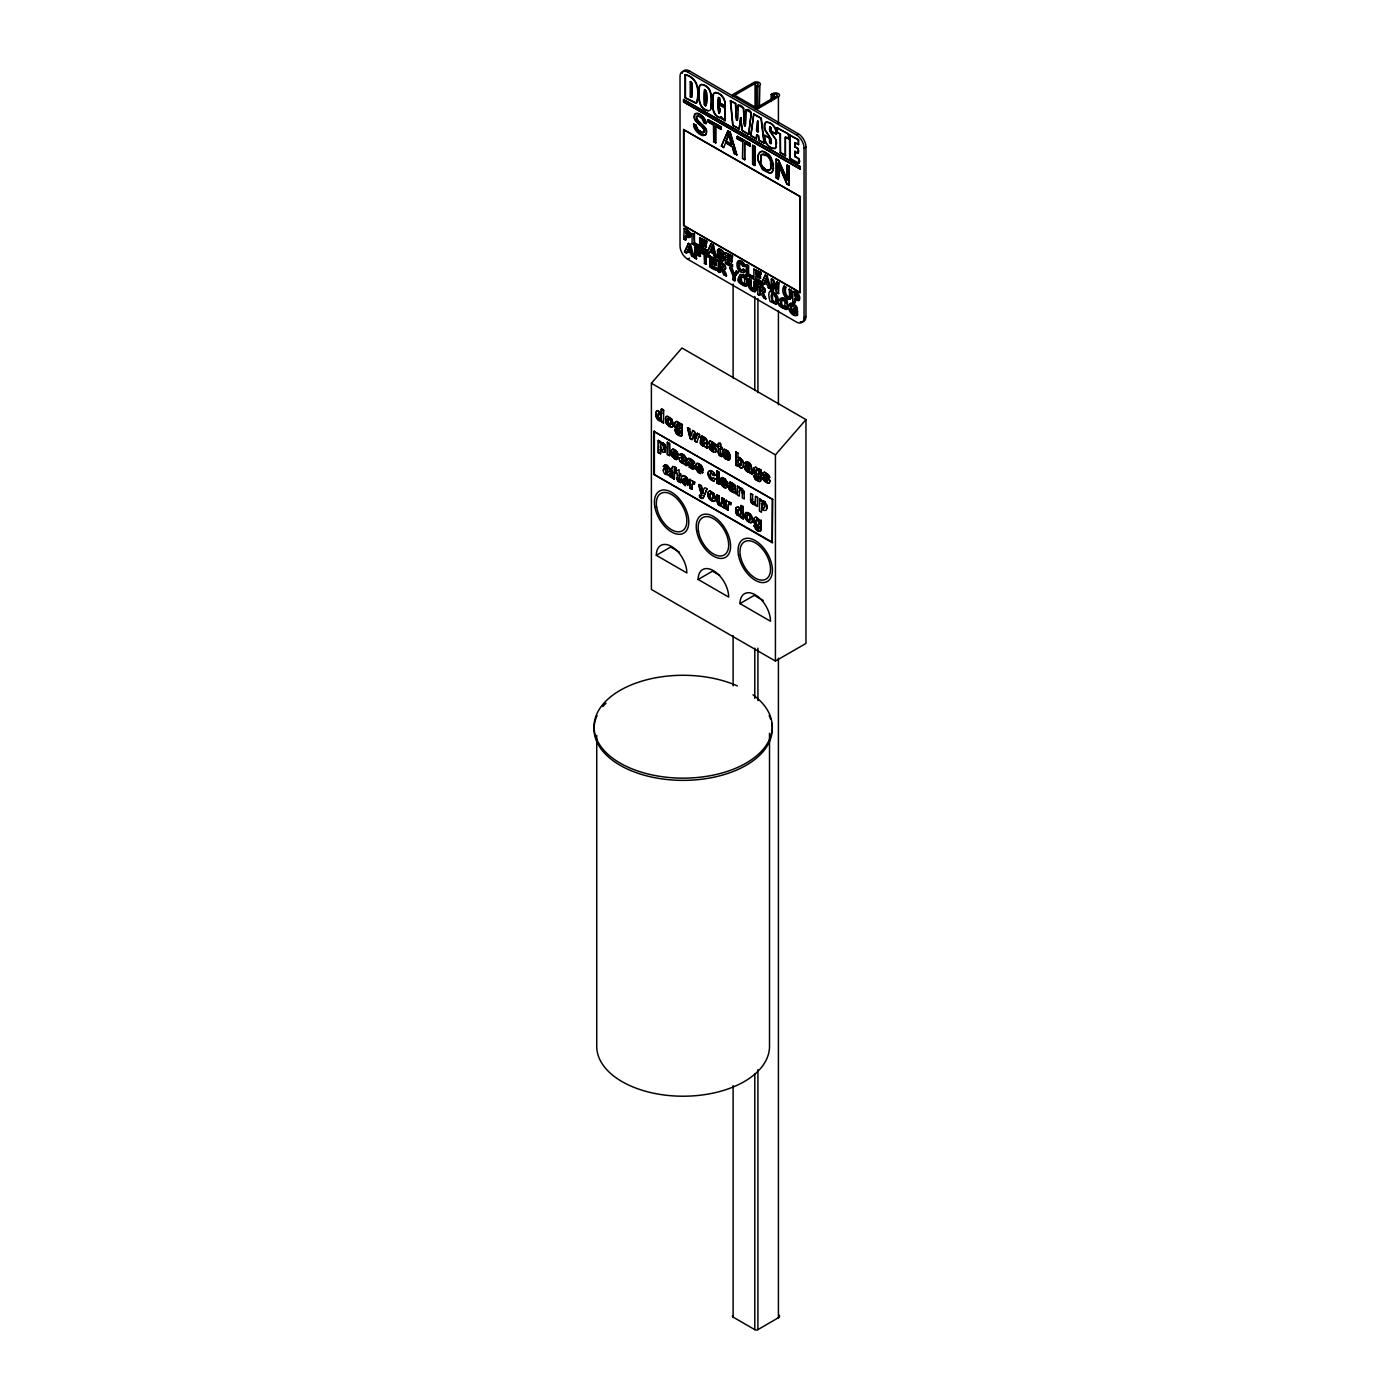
<?xml version="1.0" encoding="UTF-8"?>
<svg xmlns="http://www.w3.org/2000/svg" width="1400" height="1400" viewBox="0 0 1400 1400"><rect width="100%" height="100%" fill="white"/><g stroke="black" fill="none" stroke-linecap="round" stroke-linejoin="round"><path stroke-width="1.5" d="M596.733 735.455L596.733 1046.342A86.397 49.875 0 0 0 683.13 1096.217A86.397 49.875 0 0 0 769.51 1046.342L769.51 733.267M778.977 1315.02A4.06 2.345 0 0 1 778.977 1317.382L757.925 1329.632A2.205 1.277 0 0 1 754.793 1329.632L733.11 1317.102L733.11 1085.578M733.11 685.878L733.11 635.635M733.11 377.912L733.11 283.99M754.793 1329.632L754.793 1074.08M754.793 698.407L754.793 648.165M754.793 390.442L754.793 296.52M755.055 107.502L755.055 83.475A1.838 1.067 0 0 1 757.663 83.475A1.838 1.067 0 0 1 757.663 84.98L756.227 85.803L756.227 107.642M757.803 108.553L757.803 86.712L756.227 85.803M757.925 1329.632L757.925 1069.705M757.925 700.577L757.925 648.165M757.925 392.613L757.925 298.707M759.36 107.642L759.885 85.4A4.06 2.345 0 0 0 759.238 82.565A4.06 2.345 0 0 0 754.337 82.197L733.11 94.343A2.205 1.277 0 0 0 733.11 96.163M771.155 100.975L771.155 94.43L773.413 93.223A4.06 2.345 0 0 1 778.33 93.59A4.06 2.345 0 0 1 778.977 96.425L757.925 108.675A2.205 1.277 0 0 1 754.793 108.675M778.418 1317.803L778.418 658.175M778.418 404.81L778.418 310.887M778.418 123.06L778.418 96.845M686.14 459.567C685.615 475.125 688.153 456.558 683.918 455.175M707.122 442.172L707.577 448.298L704.445 446.267A4.69 2.695 60 0 1 702.538 445.848L701.435 445.007A3.255 1.873 60 0 1 700.298 443.363L700.822 439.95M735.49 488.058L735.928 493.955L733.653 491.662L733.722 492.905M751.642 470.96L750.995 465.045L746.428 461.948M692.16 484.662L691.933 489.352L692.125 486.5M728.315 505.54L728.087 510.23L726.058 509.058L726.25 500.097L726.25 508.952L728.28 510.108M677.197 432.355L680.015 433.72L674.923 430.045L676.043 433.615L681.03 436.118M721.962 503.125L722.207 497.752L722.015 501.602M756.613 478.66L758.87 479.238L753.55 475.685L755.528 479.745L759.867 481.635M753.76 475.562L755.09 478.992L759.238 481.582M753.883 525.718L756.403 527.258L754.075 525.595M755.528 500.15L754.968 502.88L752.885 501.62M710.885 108.045C711.148 100.013 713.003 88.41 703.413 84.945M739.305 492.117L739.883 489.685M682.115 434.332L682.185 424.69L680.207 423.553L680.207 424.848L680.207 423.553M761.04 529.725L761.285 520.327C760.935 521.832 752.447 514.325 757.523 518.262M655.97 412.773L655.935 416.132A5.093 2.94 60 0 0 657.178 418.933L657.738 419.668A4.165 2.415 60 0 0 660.345 421.102L661.185 420.84M735.805 508.935L735.788 512.173A4.918 2.835 60 0 0 736.977 514.885L740.233 516.845M766.832 508.585L766.57 504.455M705.425 105.98C708.26 88.515 702.38 80.99 704.34 105C708.067 108.29 708.312 89.478 704.41 89.618M737.433 264.233L738.097 261.38M681.415 477.662L681.59 481.442L681.363 478.677M695.852 465.395L695.625 467.425M722.733 451.43L724.01 457.1M668.115 471.135C667.695 474.74 668.885 469.508 665.577 470.662M681.538 460.968C683.62 464.205 684.705 457.258 683.9 461.685C680.96 463.155 680.523 457.258 684.163 459.795M733.04 490.28C735.822 487.498 728.035 487.742 732.27 487.935M749.508 470.015L749.595 468.387L747.163 467.793M746.218 109.638C745.587 153.178 740.023 96.197 751.275 112.56L748.668 134.487L742.157 130.742L740.582 117.722L742.455 130.567L748.947 134.33M738.22 105.017C738.255 145.162 731.308 92.453 743.628 108.132L744.765 125.212M764.278 143.168L761.303 118.335L753.778 113.995L750.82 135.748L756.21 138.845L756.805 134.697L758.678 135.782L758.957 140.088L764.278 143.168L758.66 140.263L758.38 135.957L756.508 134.873M756.21 138.845L756.805 134.697M715.68 92.575C721.98 92.995 726.04 100.047 725.2 106.015L720.003 103.005C717.675 83.388 717.92 127.33 720.16 108.797C715.4 105.315 721.997 102.725 725.2 108.203L725.2 120.61L721.63 118.895L721.157 116.953L725.2 120.61M718.497 97.475C716.747 100.922 719.267 121.992 719.863 108.973L718.812 108.377M680.54 475.58C676.83 473.323 682.115 477.715 680.54 473.707L678.965 473.008L679.157 469.77C674.327 472.483 675.01 467.933 674.363 468.825M674.17 470.26L674.415 468.983M679.98 433.58L680.067 431.183M680.295 432.39L679.805 433.842M758.817 479.097L759.133 476.577L758.923 478.03M687.907 458.832L687.575 460.53M663.6 449.242L663.635 446.075L662.043 444.308M710.798 472.832L710.273 476.123M694.19 468.44L694.242 465.71L691.495 462.963M693.91 468.773L694.365 466.883M741.23 464.695L741.09 460.793L738.343 459.445M748.668 134.487L751.275 112.56M676.918 424.602L678.492 429.537M755.423 471.38C755.65 466.323 761.407 472.64 758.66 474.985M759.29 523.477L758.59 525.28L756.7 524.685L756 520.345M661.238 418.477L659.593 413.315M756.455 130.742C759.675 99.505 756.35 153.615 757.75 121.433M737.835 461.23L738.57 459.323M737.625 511.123L737.887 509.67M741.02 513.31L740.197 509.898C733.915 507.185 742.105 521.378 741.09 511.805M660.782 444.395L660.608 447.912L660.503 445.83M761.548 503.248C760.34 501.778 763.997 510.808 763.017 507.885M665.385 418.023L665.77 422.118L668.308 425.688M665.21 468.755C662.55 468.423 662.883 472.675 664.02 468.755M679.28 458.343L679.7 457.73M707.928 492.66C706.773 496.37 709.87 501.585 713.983 501.323M730.712 491.085L728.7 488.617L729.05 486.22M744.957 466.62L745.045 469.21A3.255 1.873 60 0 0 746.2 470.855L746.935 471.17M758.817 474.6C759.325 464.275 751.433 475.09 758.87 474.863M759.168 524.562L758.258 520.327L755.965 520.082M670.95 424.007L670.74 420.332L668.395 418.688M750.82 135.748L753.778 113.995M713.492 498.312L713.492 495.985L712.285 499.222M746.97 515.322L747.18 518.858L750.05 520.275L750.05 516.25L748.72 514.78L746.952 515.06M667.555 419.387L669.358 424.463M691.968 484.767L692.282 483.63M713.3 496.09L712.477 494.025L710.22 493.465L709.817 496.423L711.025 498.278M728.438 504.508L728.087 510.23M746.778 515.428L747.145 518.21M713.423 94.22C713.178 101.85 710.465 114.643 720.108 117.617M675.133 451.938L676.06 454.423L673.032 452.673L673.645 451.29L675.325 451.832L674.135 451.15M673.032 452.673L673.137 451.867M685.387 478.45L686.315 480.935L683.288 479.185L685.003 477.873M736.785 120.05L735.7 103.565L730.345 100.817L732.673 125.265L739.13 128.992L740.582 117.722M739.13 128.992L740.88 117.547M697.707 466.918L700.928 468.562L697.707 466.918L698.81 465.395L700.613 467.705M724.64 453.005L728 454.702L724.64 453.005L725.305 451.57M722.803 479.885L724.657 480.305L725.602 482.79L722.47 480.358M722.365 481.162L722.663 480.252M722.173 503.02L721.648 504.227M755.387 502.442L754.617 503.055L755.492 501.673M704.183 132.002C704.48 124.758 691.023 122.395 694.75 114.24L695.887 113.487C700.805 111.212 710.01 124.67 703.832 122.745L702.695 119.403L699.86 116.865M773.657 168.07L771.89 172.165A9.45 5.46 60 0 1 769.615 173.197L762.492 169.523L758.117 160.668A15.662 9.047 60 0 1 758.433 154.263L760.34 151.9A10.08 5.828 60 0 1 764.312 151.707L768.093 154.035A10.57 6.09 60 0 1 770.858 157.255L773.483 163.923L772.87 170.502M789.215 305.812L790.09 303.642M675.938 469.63L676.392 468.037L673.733 466.515M776.317 300.265C773.832 306.075 767.883 293.02 773.343 294.053M760.795 480.76L761.023 470.225L759.045 469.088L759.045 470.365L759.045 469.088M760.865 530.6L761.233 529.602M655.742 412.895L656.863 410.83M760.795 155.89L760.778 162.54A7.788 4.497 60 0 0 762.808 166.88L765.923 169.785L769.09 170.502M743.68 465.552L742.543 467.67M674.485 423.71L675.185 422.1M674.887 422.73L674.468 425.67M692.3 466.883L688.03 461.79L692.562 466.463M713.545 451.885L710.43 449.977L708.907 446.425L713.212 450.153C715.942 448.262 706.038 444.868 709.642 441.332M713.72 450.188C715.312 447.335 707.455 445.585 709.398 441.665M753.725 468.248L753.9 472.815L756.753 476.683M753.673 519.488L754.145 518.053M754.04 518.543L753.655 521.378M766.885 481.145L767.742 480.025L763.403 475.615M766.657 509.407L766.85 505.4M770.822 168.577L770.543 161.192A7.28 4.2 60 0 0 767.218 155.907L761.74 154.332M692.02 96.985L692.195 83.265L690.34 81.672L690.34 96.88L691.25 97.265L691.898 83.422L690.34 81.672M671.352 450.345L671.668 455.77L674.817 458.867M681.222 477.785L681.608 476.858M695.642 465.517L696.343 463.96M720.702 478.835C718.707 482.808 724.657 491.085 727.51 486.657L725.48 485.1L727.51 486.657M708.505 471.748C707.227 475.562 709.8 481.32 714.298 480.847M728.77 133.648L726.093 141.207C740.845 156.205 720.843 114.362 731.605 144.393M729.05 133.49L726.093 141.207M668.028 472.692L665.858 472.762L665.98 470.698M666.837 473.323L665.472 470.733M681.503 460.32L682.92 459.445M693.07 464.117L689.832 460.215L690.41 461.738M702.327 442.015C701.435 447.09 708.278 442.435 702.415 441.945M730.572 488.425L730.852 487.9M747.075 467.863L749.227 470.4M672.192 467.46L672.648 466.532M672.84 466.427L672.35 468.3M704.707 89.46L704.62 104.843L705.722 105.805M691.25 435.697L692.615 430.465L694.645 431.637L695.975 438.428L694.418 431.76L692.615 430.465M691.023 435.82L689.745 428.82L687.488 427.77L690.008 438.392L692.055 439.582L693.613 434.315L694.767 441.14L696.78 442.312L694.995 441.017L693.613 434.315M775.81 147.91L776.108 140.053L769.86 130.235L769.825 127.138L771.155 127.785L771.347 131.127L776.178 133.928C777.192 128.082 771.96 121.8 766.08 122.133L764.872 124.11L765.135 129.588L771.19 139.195L771.418 143.395L769.615 142.8L769.423 138.197L764.593 135.415C763.472 141.645 768.425 149.117 775.075 148.558L776.492 146.457M695.747 438.55L697.27 433.405L699.562 434.473L696.78 442.312M695.975 438.428L697.48 433.283M715.488 479.15L713.108 478.38M779.503 299.635C782.722 293.93 790.212 304.99 786.852 309.085M713.3 478.275L713.51 477.61M701.278 496.002C703.535 496.86 695.048 480.358 701.242 485.66C704.865 503.948 701.015 483 706.965 488.95L703.062 498.19M762.702 473.235L764.155 472.028M763.087 472.657L762.895 475.09M738.028 261.223C741.282 257.845 748.317 267.733 742.858 266.105L740.075 262.955A2.853 1.645 60 0 0 739.077 263.498L739.077 267.995A2.818 1.628 60 0 0 740.04 269.658L740.933 270.375A2.555 1.47 60 0 0 742.42 270.392C743.12 267.523 746.288 270.707 744.135 272.142M745.238 270.655L743.767 272.51M764.558 508.008L764.75 504.438L762.668 502.338L761.933 506.817M743.488 269.01L742.98 270.078A2.555 1.47 60 0 1 741.492 270.043L740.617 269.325A2.818 1.628 60 0 1 739.637 267.662L739.655 263.165A2.853 1.645 60 0 1 740.635 262.64L742.77 264.127M692.562 483.035L694.242 484.12L695.065 482.317L692.65 481.005M694.242 484.12L694.207 481.722M728.805 501.883L731.22 503.195C731.062 507.308 729.4 502.198 728.245 504.63M736.907 154.84L730.258 132.213L727.93 130.883L721.403 146.213L723.695 147.525L725.76 142.713L732.567 146.633L734.457 153.423L736.907 154.84L734.178 153.58L732.288 146.808L725.76 142.713M703.587 497.298L706.965 488.95M687.715 249.777L689.5 246.312L690.725 250.862L687.715 249.777L690.725 250.862M694.05 256.865L690.48 244.457L688.555 243.355L684.512 252.017L686.42 253.12L687.733 250.862L691.303 252.928L692.09 255.727L694.05 256.865L691.53 256.06L690.742 253.26L687.155 251.195M686.42 253.12L687.733 250.862M710.308 250.215C718.673 234.395 708.645 264.25 712.093 246.75M716.642 257.303L713.055 244.895L711.148 243.793L707.105 252.455L709.012 253.557L710.325 251.3L713.895 253.365L714.683 256.165L716.642 257.303L714.105 256.498L713.335 253.697L709.747 251.632M710.325 251.3L709.012 253.557M764.505 281.505L767.515 282.59L764.505 281.505L766.273 278.04M763.21 284.848C765.135 279.405 764.19 287.507 761.285 283.727L765.345 275.082L767.253 276.185L770.84 288.592L768.303 287.787L767.515 284.988L763.945 282.922M754.285 289.257L754.512 281.435L752.92 289.8L750.68 287.787L750.418 279.738L748.615 278.688C743.715 288.767 760.235 299.828 756.332 282.485L754.512 281.435M770.805 143.727C773.255 136.518 760.725 131.145 765.012 122.955L765.782 122.308C772.048 121.607 776.58 129.202 776.178 133.928M698.88 484.523L701.785 495.512M721.403 146.213L727.93 130.883M738.343 459.585L738.238 463.558L740.548 465.448M658.35 413.402L658.192 417.375L660.503 419.213M665.77 417.095L666.19 423.588L670.985 427.035M707.718 492.782L708.295 491.767M745.255 513.117L745.062 518.07L748.72 522.13M684.512 252.017L688.555 243.355M711.148 243.793L707.105 252.455M761.285 283.727L765.345 275.082M741.352 276.832L741.668 281.838L744.852 284.078M679.822 429.467L679.822 425.425L678.545 423.99L676.847 424.34M786.03 306.338C783.055 310.52 778.803 302.767 781.375 300.09A3.133 1.802 60 0 1 782.635 300.002L783.702 300.615A3.098 1.785 60 0 1 784.962 302.155L784.945 307.493M677.46 459.13L678.16 458.168L674.012 456.733L673.19 453.968L673.12 455.088M674.852 457.135L676.148 456.61M686 483.683L688.415 484.68L687.715 485.625M700.42 471.433L702.835 472.412L702.135 473.375M700.613 471.31L699.773 471.66L700.822 470.855M727.44 457.695L729.977 458.71L728.472 460.127M742.98 467.215L743.68 463.383M655.935 412.037L657.37 410.602M736.26 507.5L735.613 511.157M665.262 451.657L665.455 446.075M754.023 467.617L753.673 472.938L756.543 476.805A3.85 2.223 60 0 0 758.415 477.05L759.133 476.577M700.438 440.265L700.508 443.24A3.255 1.873 60 0 0 701.663 444.885L702.765 445.707A4.69 2.695 60 0 0 704.673 446.127M729.418 485.905L728.805 486.71M696.587 102.655C699.405 91.665 698.215 77.962 685.142 74.707L685.142 97.825L696.36 102.882M761.303 154.822L760.497 162.697A7.788 4.497 60 0 0 762.528 167.037L766.815 170.485L770.613 169.418M663.355 466.323L665.403 467.653L663.355 466.323C670.565 458.64 671.108 483.157 670.075 473.602M681.66 455.927L679.403 455L680.12 453.863M702.468 438.41L700.105 437.447L700.77 436.415M728.753 483.49L730.782 484.82L729.173 482.615M748.387 464.327L746.778 464.8L744.87 463.295L746.2 461.843M744.87 463.295C751.345 456.4 753.392 476 751.957 472.675M681.678 435.785L682.395 424.567L680.435 423.43M682.168 435.102L681.293 436.118M695.835 464.695L696.78 463.54M722.697 450.713L724.238 449.242M721.017 478.205L721.017 484.26L725.637 488.058M760.515 481.302L761.25 470.085L759.273 468.948M759.378 152.793L758.712 154.105A15.662 9.047 60 0 0 758.398 160.51L762.773 169.365L769.895 173.04A9.45 5.46 60 0 0 772.17 171.99L772.712 171.255M695.03 114.082C691.32 122.22 704.76 124.6 704.462 131.845L703.85 132.58M665.192 467.775L667.398 467.775L665.892 467.075M702.03 438.953L704.322 438.953M704.567 444.5L705.058 442.418L702.1 442.155M749.332 470.347C750.68 464.45 743.383 470.662 749.543 470.225M729.242 459.707L729.977 458.71M724.745 452.183L727.038 452.13L727.773 454.825M733.863 274.26L732.322 268.625L729.645 267.733L731.762 268.957L733.863 274.26L736.488 271.04L738.57 272.23C733.093 273.35 735.227 287.105 735.28 276.325M734.423 273.928L736.488 271.04M740.863 465.36L741.457 461.93M741.3 464.975L739.69 465.36M734.72 276.658L738.57 272.23M660.852 419.142L661.308 415.135L658.91 413.088M661.29 418.74L659.61 419.142M677.285 423.955L676.847 427.77L679.21 429.783M755.072 291.76L755.755 282.817L753.952 281.767M790.16 299.425L790.86 290.465L789.04 289.433C791.84 303.73 782.285 295.453 785.523 287.402L783.72 286.352C778.803 296.433 795.322 307.493 791.42 290.15L789.04 289.433M658.56 413.14L657.93 416.36M651.403 383.267L681.94 347.988L805.962 419.598L805.962 643.44L775.425 661.062L651.403 589.47L651.403 383.267L775.425 454.86L775.425 661.062M775.425 454.86L805.962 419.598M798.98 300.527L798.508 295.418L792.767 291.567L792.767 301.91C797.93 306.635 793.765 292.023 794.57 302.942M741.65 276.5C738.308 278.512 741.913 286.738 745.535 283.57M744.66 284.235L744.678 278.898A3.098 1.785 60 0 0 743.418 277.34L742.35 276.727A3.133 1.802 60 0 0 741.09 276.832M670.53 424.655L670.985 420.875M670.985 424.27L669.532 424.76M714.508 480.742L713.825 480.935M664.843 452.113L665.56 447.142M667.52 419.125L669.76 419.09M667.975 418.74L667.52 422.502L670.128 424.707M736.067 507.605C738.92 505.26 743.61 512.26 737.695 506.8M691.933 489.352L689.903 488.18L689.903 479.325L692.247 481.198M726.058 500.202L728.595 501.97M769.65 170.275L771.4 167.072L770.822 161.035A7.28 4.2 60 0 0 767.497 155.75L763.84 153.86L761.023 154.98M723.695 449.488L722.488 453.548L724.71 457.992M720.562 117.547L721.455 116.795M738.587 260.89L737.153 262.447L737.153 266.91A5.582 3.22 60 0 0 738.64 270.043L741.633 272.51L743.89 272.387M708.628 471.258L711.165 470.68M746.043 286.3C753.2 263.48 724.15 281.085 746.602 285.967C748.597 281.435 745.5 274.82 740.337 274.523M786.327 309.558C793.45 286.685 764.47 304.395 786.905 309.225M776.423 304.027L777.543 303.223C782.145 294.717 763.84 281.855 770.157 301.455L775.88 304.185L777.665 300.72L775.898 294.998L770.157 291.13M740.355 274.418C737.293 278.092 740.197 284.41 744.398 286.02M660.188 442.89L658.298 440.51L658.298 452.725L660.52 453.775L660.52 449.33L660.52 453.775M761.303 501.27L761.495 499.852L759.413 498.873L761.303 501.27L762.492 500.64M744.975 466.235L749.822 466.69L747.67 464.222M685.702 483.91L685.895 483.805M677.653 459.008L675.78 459.48M722.907 260.908C728.683 257.618 717.535 252.665 720.02 250.565M721.665 505.838L724.238 507.78L724.238 498.925L722.015 497.875M755.003 504.49L755.685 505.347L755.685 504.017M704.725 135.275L705.635 134.627C709.695 126.35 696.028 123.655 696.343 116.567C699.72 114.678 704.043 119.087 704.113 122.587L706.178 123.602M660.975 420.963L663.67 422.94L661.5 421.942L661.727 420.473M680.295 431.043L679.577 431.533A3.85 2.223 60 0 1 677.688 431.287L674.835 426.422M740.635 516.845L743.225 518.753L743.225 506.52L741.003 505.47L741.003 509.863M758.59 527.03L758.8 529.253L756.403 527.258M739.165 488.495L739.358 487.077L737.275 486.097L739.9 488.023M767.358 476.052L764.855 474.233L769.738 477.225L765.205 472.465M709.433 441.473L710.465 441.035M687.96 458.623C691.512 456.47 700.07 468.948 689.972 458.64M715.19 452.235L715.82 451.867A3.255 1.873 60 0 0 716.327 450.468L716.17 449.347M805.962 316.505L804.055 317.608A10.797 6.23 60 0 1 796.425 322.017L687.68 259.227A10.797 6.23 60 0 1 680.032 246.015L680.032 76.527A10.797 6.23 60 0 1 687.68 72.118L689.587 71.015L798.332 133.805A10.797 6.23 60 0 1 805.962 147.035L805.962 316.505A10.797 6.23 60 0 1 800.31 321.755M685.142 74.707C698.337 77.228 699.825 91.543 696.885 102.498L695.345 103.163M685.142 97.825L694.803 102.812M683.55 99.593L800.24 166.617L799.942 169.085L683.55 101.885L683.55 99.593L800.24 166.617M690.34 96.88L691.548 97.09M683.55 101.885L800.24 168.91M718.445 97.475L719.6 97.825M725.2 106.015L719.705 103.18L719.845 98.332M755.055 83.475L734.668 95.252L756.367 107.782L776.755 96.005A1.838 1.067 0 0 0 776.755 94.5A1.838 1.067 0 0 0 774.148 94.5L771.155 94.43M683.567 129.588L800.24 196.612L799.96 292.67L683.567 225.47L683.567 129.588L800.24 196.612M757.803 86.712L759.36 85.803M698.46 115.938L696.64 116.41C696.308 123.48 709.975 126.175 705.915 134.47C700.508 139.755 689.22 123.428 695.747 124.828L698.058 129.938L702.712 132.773M693.438 124.023L695.747 124.828M718.812 104.86L725.2 108.203M730.345 100.817L735.7 103.565M715.89 142.695L713.738 141.452L713.738 124.898L708.102 121.957L708.102 119.753L721.262 127.032L720.983 129.412L715.61 126.297L715.61 142.852L715.61 126.297M708.102 121.957L713.738 124.898M737.923 105.192L743.628 108.132M708.102 119.753L721.262 127.032M732.673 125.265L739.428 128.817M713.457 125.055L713.738 141.452M727.65 131.04L730.258 132.213M753.48 114.17L761.303 118.335M737.135 138.722L742.77 141.645L737.135 138.722L737.415 136.343L750.295 143.78L750.015 146.16L744.642 143.062L744.642 159.617L744.642 143.062M723.695 147.525L721.683 146.055M775.88 134.102L771.05 131.303L771.155 127.785M785.628 155.505L780.43 152.495L780.43 134.015L777.053 132.405L777.053 127.785L788.725 134.173L788.725 138.793L785.347 137.183L785.347 155.662L785.347 137.183M764.593 135.415L769.72 138.023L769.913 142.625L771.102 143.553M737.135 136.5L750.295 143.78M752.587 145.442L755.02 146.51L754.74 165.463L752.587 164.22L752.587 145.442L755.02 146.51M777.053 132.405L780.43 134.015M744.642 159.617L742.49 158.375L744.923 159.46M777.053 127.785L788.725 134.173M789.617 135.03L798.595 139.877L798.595 144.498L794.815 142.66L794.815 147.035C799.925 146.457 799.925 157.36 794.815 151.445L794.815 156.52C804.265 160.65 798.613 168.227 789.617 158.148L789.617 135.03L798.595 139.877M687.68 72.118L796.425 134.907L798.332 133.805M752.587 164.22L755.02 165.287M794.815 142.66L798.595 144.498M780.133 134.19L780.43 152.495M794.815 147.035L798.367 148.75M776.178 159.058L778.68 160.16L787.22 179.847L778.4 160.335L776.178 159.058L776.178 177.835C783.615 185.308 775.18 140.315 778.242 179.025M794.815 151.445L798.367 153.143M804.055 317.608L804.055 148.138L805.962 147.035M789.617 158.148L798.928 163.17M794.815 156.52L798.928 158.55M786.94 180.005L786.94 165.27L789.285 166.285L789.005 185.237L786.782 183.96L778.242 164.273M683.567 225.47L800.24 292.495M786.94 165.27L789.285 166.285M685.492 239.977C684.688 229.057 688.852 243.652 683.69 238.928L684.25 228.27L690.602 233.1L691.04 236.25L689.115 237.37M776.178 177.835L778.523 178.867M685.492 231.385L688.608 234.132L688.24 235.532L686.49 234.902L685.492 231.385L687.05 234.57L689.045 235.043L688.957 233.275M692.072 233.52L694.452 234.237L694.452 242.76L698.95 245.35L698.372 247.415L692.072 243.775L692.072 233.52L694.452 234.237M683.69 238.928L686.07 239.645M786.782 183.96L789.285 185.062M699.668 237.825L706.878 241.325L706.3 243.407L701.47 240.625L701.47 242.9C707.892 243.985 707.892 250.075 701.47 244.65L701.47 247.468C710.553 250.338 706.58 254.52 699.668 248.168L699.668 237.825L706.878 241.325M687.995 243.688L690.48 244.457M692.072 243.775L698.95 247.082M693.892 234.57L694.452 242.76M701.47 240.625L706.878 243.075M701.47 242.9L706.528 245.175M696.273 258.79L694.452 257.757L695.03 247.082L701.155 250.635L700.595 252.718L696.273 250.215L696.273 252.665C701.75 253.277 701.75 259.175 696.273 254.398L696.273 258.79L696.273 254.398M693.892 243.075L698.95 245.35M701.47 244.65L706.528 246.907M696.273 250.215L701.155 252.385M699.668 248.168L707.035 251.755M701.47 247.468L707.035 250.023M696.273 252.665L700.577 254.485M694.452 247.415L701.155 250.635M687.68 259.227L689.587 258.125M706.475 264.04L704.673 262.99L704.673 254.398L701.435 253.207L701.435 251.457L709.117 255.237L708.558 257.303L705.898 255.78L705.898 264.355L705.898 255.78M710.587 244.125L713.055 244.895M701.435 253.207L704.673 254.398M694.452 257.757L696.832 258.475M701.435 251.457L709.117 255.237M709.73 256.235L716.923 259.735L716.363 261.817L711.532 259.017L711.532 261.31C717.955 262.377 717.955 268.467 711.532 263.06L711.532 265.86C720.597 268.748 716.642 272.912 709.73 266.56L709.73 256.235L716.923 259.735M717.517 250.775L718.97 248.5L723.275 251.475A3.552 2.047 60 0 1 724.097 253.557L723.608 254.59L721.788 253.645C713.423 246.243 728.07 258.773 722.225 260.995C719.023 261.537 713.808 252.822 718.9 255.045C718.322 257.075 723.117 260.26 722.435 257.023M704.095 254.73L704.673 262.99M711.532 259.017L716.923 261.485M716.572 254.555L718.9 255.045M721.788 253.645L724.168 254.275M725.375 252.665L732.585 256.165L732.008 258.248L727.178 255.465L727.178 257.757C733.617 258.825 733.617 264.915 727.178 259.49L727.178 262.308C736.26 265.178 732.288 269.36 725.375 263.007L725.375 252.665L732.585 256.165M711.532 261.31L716.59 263.585M711.532 263.06L716.59 265.317M718.34 255.377L720.282 258.493L722.575 257.39M727.178 255.465L732.585 257.915M721.718 268.642C718.62 265.44 722.365 275.73 718.06 271.39L718.637 260.715L725.113 265.125L725.918 268.38L724.15 269.535M709.73 266.56L717.097 270.165M711.532 265.86L717.097 268.433M727.178 257.757L732.253 260.015M719.88 263.848C728.63 265.142 720.108 271.127 719.88 263.848C724.29 264.285 724.483 270.9 719.88 266.473M727.178 259.49L732.253 261.765M725.375 263.007L732.76 266.613M727.178 262.308L732.76 264.863M719.88 272.422L720.44 267.785M718.06 271.39L720.44 272.108M726.11 276.027C717.78 259.368 731.553 279.965 723.957 274.785L719.88 268.118M723.957 274.785L726.688 275.695M742.858 266.105L745.22 266.315M746.27 264.81L748.65 265.527L748.65 274.033L753.13 276.64L748.072 274.365L748.072 265.86L746.27 264.81L746.27 275.065L753.13 278.373L746.27 275.065M734.72 280.998L732.918 279.965L733.477 275.275L733.477 279.632L735.28 280.665M753.865 269.115L761.058 272.615L760.497 274.697L755.668 271.898L755.668 274.19C762.09 275.257 762.09 281.348 755.668 275.94L755.668 278.74C764.733 281.627 760.778 285.793 753.865 279.44L753.865 269.115L761.058 272.615M755.668 271.898L761.058 274.365M755.668 274.19L760.725 276.465M748.615 278.688L750.995 279.405L751.258 287.455L753.97 289.485M753.865 279.44L761.233 283.045M755.668 278.74L761.233 281.312M764.767 275.415L767.253 276.185M760.952 291.2C758.433 289.135 761.81 298.48 757.663 294.245L758.24 283.588L765.17 288.855L765.222 292.04L762.615 292.547L765.712 298.9L763.192 292.215M771.242 279.142L773.57 279.842L777.227 288.855L773.01 280.158L771.242 279.142L771.242 289.485L772.923 290.447L773.5 285.075M759.465 286.703C768.215 288.015 759.71 293.983 759.465 286.703C763.875 287.14 764.085 293.755 759.465 289.328M759.465 295.295L760.043 290.64M772.923 290.447L773.5 283.395M776.668 289.188L776.668 282.275L778.907 282.922L778.347 293.58L776.528 292.53L772.923 283.71M768.303 287.787L770.84 288.592M757.663 294.245L760.043 294.963M776.668 282.275L778.907 282.922M771.242 289.485L773.5 290.132M759.465 290.973L763.56 297.64L766.29 298.567M783.72 286.352L786.1 287.07C782.845 295.12 792.418 303.398 789.617 289.1M776.528 292.53L778.907 293.248M792.767 291.567C799.995 289.572 803.267 305.322 794.57 299.058M794.57 294.368L797.685 297.115L797.3 298.515L795.55 297.868L794.57 294.368L796.128 297.535L798.122 298.025L798.035 296.24M792.767 301.91L795.13 302.627M789.915 303.678L792.452 303.293L795.707 305.498A4.288 2.467 60 0 1 797.003 307.562L796.863 309.4L791.997 305.55A3.167 1.82 60 0 0 790.86 306.04L791.175 311.062A3.238 1.873 60 0 0 792.488 312.69L793.608 313.32A5.547 3.203 60 0 0 795.148 313.408L795.725 311.762L793.082 310.887L793.66 308.822L797.545 311.08L797.545 315.192L795.34 315.683A8.47 4.883 60 0 1 792.47 314.475C789.145 312.287 786.38 305.305 790.947 303.188M795.06 308.752L797.423 309.067M793.082 310.887L795.725 311.762M793.082 309.155L797.545 311.08M661.57 409.045C662.883 421.75 658.332 404.46 663.67 410.27L663.46 423.062M663.67 410.27L661.343 409.185M653.887 431.392L772.73 499.45L772.24 542.71L653.887 474.373L653.887 431.392L772.73 499.45M674.923 430.045L677.32 431.76M658.298 440.51L660.398 441.473L660.398 442.785M661.185 442.382L663.425 443.1L660.625 442.54M664.02 443.678L665.053 445.183L663.233 443.223M689.745 428.82L687.488 427.77M667.398 442.382L669.62 443.433L669.62 455.665L669.428 443.555L667.398 442.382L667.398 454.597L669.62 455.665M663.425 445.567L663.793 449.12L662.725 450.082M660.817 448.438L661.587 449.19L660.8 447.79M658.298 452.725L658.508 440.387M660.327 449.435L661.622 450.957L660.52 449.33M663.215 452.323L665.035 451.99M690.008 438.392L692.055 439.582M699.562 434.473L697.27 433.405M667.398 454.597L667.59 442.26M700.105 437.447L702.24 438.83M671.528 454.808L670.968 451.273L672.63 449.05M675.798 452.498L676.06 454.423L673.225 452.55M700.595 440.09C705.863 439.95 706.562 440.93 701.12 439.985M682.92 454.282L680.89 453.688L684.11 455.07M678.16 458.168L675.938 456.715M682.29 455.787C684.163 459.043 685.195 457.222 681.73 455.875M676.288 459.567L676.742 459.532M653.887 474.373L772.73 542.43M663.46 469.157L664.528 468.65M679.77 460.582C678.038 460.46 686.192 465.867 684.32 463.173M685.685 457.415L685.878 458.343M664.335 468.773C668.168 469.42 669.567 468.86 665.945 469.157M679.875 461.265L680.68 462.298M705.285 447.213L707.577 448.298M663.53 472.028L663.39 470.785M669.9 470.995L669.83 468.633M681.38 462.613L683.008 463.523M687.715 458.938L688.31 458.412M665.14 474.04L664.195 473.13L665.892 474.302M672.35 470.802L671.02 470.278L672.35 470.802L672.35 477.82L674.363 478.992L674.363 471.975L674.363 478.992M708.872 447.283L711.008 447.283M711.637 443.31L713.895 444.92M720.37 443.257C714.7 444.045 723.572 441.805 720.37 446.495L721.822 447.317L721.822 449.26L720.16 448.56L720.965 454.213M676.392 468.037L674.503 466.865M717.08 444.85L718.27 447.213L717.08 446.775M692.23 462.648L690.778 460.74L694.33 463.225M709.782 441.245C715.593 442.015 720.492 450.117 710.832 441.227M670.548 476.787L668.08 474.617L670.355 476.892M687.242 463.54L689.99 465.588L687.242 463.54L687.68 464.923L687.435 463.418M675.692 471.135L675.692 472.972L674.17 472.097M675.99 471.31L677.128 473.602L675.99 473.165M720.16 443.38L720.37 446.495M675.692 472.972L674.363 471.975M688.012 465.57L687.872 464.8M720.16 446.618L721.822 447.317M720.16 448.56L721.822 449.26M692.423 469.035L688.923 466.83L693.227 469M690.27 466.235L691.11 466.585L689.798 465.692M672.14 470.925L672.35 477.82M693.77 465.325L694.435 466.235M680.54 473.707L680.347 475.685M694.383 468.317L693.718 468.895M699.423 465.605L700.472 466.742M720.195 453.6L720.37 448.438M677.11 479.832L677.74 480.673L677.128 473.602M700.455 473.725L697.567 471.852L695.975 468.195M721.77 456.575L721.805 454.457L721.77 456.575L720.108 455.98M680.715 482.51L677.915 481.25L680.715 482.51L679.157 478.345M679.175 480.148L680.54 480.585M730.082 457.398C716.117 447.562 734.142 464.327 729.558 453.705A4.638 2.678 60 0 0 727.895 450.975L724.028 449.383M699.965 471.555L697.988 469.227M683.288 479.185L686.508 480.812M683.253 480.585L683.742 482.492L683.253 480.585L688.327 483.525L688.012 479.85A4.48 2.59 60 0 0 686.403 477.207L685.492 476.665M686.053 479.01L686.315 480.935M737.712 465.938C737.923 462.28 738.413 468.475 735.753 464.817L735.753 452.13L738.08 453.215L737.852 457.923L739.148 457.45M698.163 470.242C695.66 464.555 706.16 475.65 702.433 467.6A4.48 2.59 60 0 0 700.822 464.957L697.113 463.418M689.903 479.325L690.095 488.075L692.125 489.248M702.835 472.412L700.613 470.977M738.08 453.215L735.753 452.13M681.782 481.32C684.827 486.71 688.363 487.445 682.115 482.16M693.087 482.912L694.435 483.998M710.255 473.55C709.117 474.495 712.46 479.972 711.34 477.873M715.19 475.073C710.692 468.16 717.798 477.523 713.195 475.23L711.13 472.798M716.73 470.873L718.952 471.923L718.76 484.26L718.76 472.045L716.73 470.873L716.73 483.088L718.952 484.155M712.933 473.812L713.195 475.23M735.753 464.817L737.923 465.815M701.242 485.66L702.887 493.115M716.73 483.088L716.94 470.75M723.485 479.64L725.148 480.988M701.942 498.365L699.562 497.21L699.58 495.162L700.892 497.91M745.36 465.92L749.822 466.445M722.33 482.58L722.82 484.47L722.33 482.58L727.615 485.398L727.09 481.845M724.43 485.905C726.355 485.485 721.315 485.188 724.99 485.782M732.27 482.773L729.82 482.213L734.843 485.065L735.367 492.66M709.817 494.095L710.22 497.508M710.832 493.29L711.76 493.43M747.303 471.677A4.69 2.695 60 0 0 749.21 472.097L752.343 474.127M712.477 494.025L713.317 495.425M727.615 485.398L726.898 481.95A4.48 2.59 60 0 0 725.305 479.308L723.048 477.75M749.77 471.887L750.26 472.938M731.64 484.26L733.215 485.398L731.08 484.347M728.84 486.325L729.225 486.028M728.543 487.48L730.03 490.787M717.062 500.623C718.183 484.733 714.245 505.785 720.545 505.75M730.398 486.028L733.495 486.762L729.715 485.923M733.25 483.665L734.843 485.065M735.227 486.832L735.227 485.8M721.49 504.28L719.39 502.495L719.285 496.073L719.197 502.6L721.298 504.403M730.887 489.457L732.428 490.367L730.835 488.81M753.55 475.685L756.175 477.278M733.11 491.873L731.745 491.873L733.653 491.662M764.663 474.863L769.423 479.92M740.233 489.51L740.04 489.615M724.238 498.925L724.045 507.903M739.462 490.175L739.305 496.125L737.275 494.952L737.468 485.992M740.303 488.023L742.525 488.775L739.707 488.145M717.692 503.562L717.325 501.655M768.582 483.21C765.87 483.805 759.325 475.86 764.697 478.275L767.113 481.023M741.878 490.35L742.245 493.29M743.4 490.035L744.275 493.483M718.218 504.35L717.885 503.457M764.697 478.275L762.37 477.558M743.995 491.242L744.275 498.995L742.245 497.823L742.403 491.977M769.738 477.225L768.793 475.457M729.225 501.9L731.22 503.195M762.878 473.637L763.595 476.385L767.742 480.025M722.155 506.8L724.238 507.78M729.242 503.79L729.89 504.42M750.593 493.552L752.622 494.725L750.593 493.552L750.663 501.392L753.13 504.088M755.528 496.405L757.558 497.577L755.528 496.405L755.335 500.255M741.003 505.47L741.195 509.758M656.32 555.31A21.595 12.477 60 0 1 671.58 546.49A21.595 12.477 60 0 1 686.858 572.95L656.32 555.31L670.635 547.05L679.613 552.23M743.225 506.52L743.225 518.753M751.03 502.233L750.593 499.153M752.938 502.162L754.18 503.055M751.555 503.002L751.222 502.11M740.197 509.898L740.933 511.227M737.957 513.363L737.905 512.278M736.977 514.885L737.188 514.762A4.918 2.835 60 0 1 735.98 512.067M738.553 514.395L739.988 515.27M762.668 502.338L764.82 506.398M764.33 501.602L765.117 502.058L762.965 500.832M741.352 516.355L741.142 517.773L743.032 518.858M747.793 514.64L748.72 514.78M762.195 508.62C759.92 506.03 765.712 512.767 762.72 509.32M750.452 519.645L750.05 516.25M747.18 518.858L748.528 520.327M756.892 519.54L759.168 522.2M758.345 518.788L759.202 520.572M754.81 524.808L753.988 522.113L757.628 526.977M755.808 522.847L755.895 521.447M761.285 520.327L761.093 528.378M755.983 529.515L754.075 525.875M756.298 527.817L757.383 528.938M755.37 528.92L756.753 530.093M759.255 526.575L759.062 527.975M758.275 529.165L758.572 529.358M698.145 579.46A21.595 12.477 60 0 1 713.405 570.64A21.595 12.477 60 0 1 728.683 597.1L698.145 579.46L712.46 571.2L719.635 575.347M739.97 603.61A21.595 12.477 60 0 1 755.23 594.79A21.595 12.477 60 0 1 770.508 621.25L739.97 603.61L754.285 595.35L763.262 600.53M715.19 92.487L713.125 94.377C712.88 102.007 710.168 114.817 719.81 117.793L720.843 117.372M713.72 93.293L715.977 92.4M770.122 126.98C766.903 132.965 778.278 137.515 776.317 144.55M766.15 510.37L763.683 510.387M743.33 272.72L744.327 272.178M754.548 517.633L755.773 517.23M696.587 463.645L697.9 463.26M682.168 475.912L683.48 475.51M721.245 477.89L722.575 477.488M664.615 464.923L665.053 464.905M729.47 482.352L730.433 482.073M671.457 427.123L672.298 426.755A5.6 3.238 60 0 0 673.4 424.935L671.702 418.95L667.03 416.342M729.102 459.847L725.322 458.903M668.273 474.512L666.347 474.722M749.98 471.765L749.42 471.975A4.69 2.695 60 0 1 747.512 471.555L746.725 471.293M758.642 475.108L755.773 472.588M666.19 416.588L667.24 416.203M708.697 491.26L709.712 490.91M745.675 512.61L750.102 514.22L752.483 519.872M789.477 308.858L793.048 314.142A8.47 4.883 60 0 0 795.9 315.35L797.545 315.192M681.52 435.995L678.405 435.435M760.445 531.335L757.452 530.775M755.195 504.385L753.69 504.525M769.09 483.105L763.595 480.34M679.875 457.537L683.392 458.115M775.372 148.383C768.722 148.942 763.77 141.47 764.89 135.24M738.36 457.642L739.742 457.555M742.262 467.81L741.475 468.002A4.218 2.432 60 0 1 739.515 467.093L737.712 464.59M712.985 478.608L711.847 478.555M785.137 307.335L781.655 304.412L781.935 299.757A3.133 1.802 60 0 1 783.212 299.67M675.903 421.54L677.32 421.505M695.608 113.645C700.875 113.453 705.548 118.65 705.898 123.76M799.12 300.387L798.192 300.335M682.692 475.668L684.88 476M721.788 477.645L725.497 479.202M701.225 436.118L702.415 436.082M738.64 260.96L742.543 262.692L744.642 266.648M727.37 457.8L724.955 455.385M755.178 291.655L751.73 290.255M790.282 299.303L788.918 299.127M671.685 427L669.148 426.562M713.125 501.463L714.595 501.095A5.407 3.115 60 0 0 715.645 499.327M750.96 522.673L746.515 520.52M750.085 522.812L751.555 522.428A5.407 3.115 60 0 0 752.605 520.678M704.48 444.553L702.222 442.435M703.535 132.737L697.778 130.095L695.468 124.985M710.447 470.488L708.312 471.852L708.12 474.722M786.258 309.488L781.952 307.44L779.695 303.398M701.75 498.47L702.712 498.418M702.538 438.358L704.76 439.425M692.3 466.935L690.918 466.69M776.44 303.852L774.13 303.1M790.913 303.45L795.148 305.83A4.288 2.467 60 0 1 796.425 307.877L796.863 309.4M762.3 500.762L764.54 501.48M709.52 491.032L714 493.552L715.452 499.45A5.407 3.115 60 0 1 714.385 501.2M754.582 504.508L752.202 503.668M721.245 505.855L718.883 505.015M711.865 443.188L711.13 444.15L715.733 448.927M728.227 460.023L724.5 458.133M676.48 459.445L673.697 458.343M703.78 135.293L696.955 131.338L693.718 123.865M701.663 436.1L705.88 438.305M664.86 465.01L669.637 468.738M676.462 421.488L679.35 422.975M755.3 467.023L759.273 470.242M657.72 410.672L661.57 413.613M724.64 449.33L727.668 451.097A4.638 2.678 60 0 1 729.33 453.827L729.872 457.52M673.032 449.12L676.148 450.713A4.48 2.59 60 0 1 677.758 453.355L678.072 457.012L672.997 454.09M707.98 110.845C697.288 108.587 698.53 95.707 699.125 87.43A6.772 3.902 60 0 1 702.048 84.63C713.003 86.118 711.812 99.715 711.183 107.87A6.772 3.902 60 0 1 708.278 110.67C697.585 108.413 698.827 95.55 699.423 87.272A6.772 3.902 60 0 1 702.327 84.455M721.98 456.452L719.075 455.175M793.065 305.358L792.558 305.217A3.167 1.82 60 0 0 791.438 305.707L791.753 310.748A3.238 1.873 60 0 0 793.065 312.358L794.168 312.988A5.547 3.203 60 0 0 795.725 313.075M722.785 260.662L717.832 256.76M666.68 470.89L667.923 471.24M720.738 454.335L721.805 454.457M681.065 457.537L684.163 458.045M769.843 127.155L770.858 127.96M677.635 423.885L680.12 427.963M759.36 531.405L756.56 530.215M738.903 459.27L741.09 461.457M723.03 269.692C729.278 269.885 721.367 260.33 718.06 261.047M762.615 292.547C768.863 292.757 760.97 283.185 757.663 283.92M714.28 452.13L712.495 451.588M725.585 451.552L727.65 453.827M764.505 472.22L768.653 474.775M713.86 445.637L716.065 446.233M727.003 457.817L725.322 456.33M740.477 489.633L741.562 490M716.572 92.697C722.225 94.465 725.655 100.397 724.903 106.172M668.028 416.465L672.087 420.017L673.173 425.058A5.6 3.238 60 0 1 672.087 426.895M710.483 491.155L713.808 493.675L715.523 498.523M739.515 457.677L742.788 460.442L743.523 464.608M713.423 450.03L711.55 448.665M755.93 467.145L759.045 470.365M658.35 410.812L661.343 413.752M673.697 449.26L675.955 450.817A4.48 2.59 60 0 1 677.565 453.46L677.863 454.545M698.372 463.505L700.63 465.062A4.48 2.59 60 0 1 702.24 467.705L702.747 471.258M683.952 475.773L685.685 476.56M742.928 276.412L743.977 277.025A3.098 1.785 60 0 1 745.255 278.565L745.535 279.23M712.582 501.165L708.907 497.91L707.805 493.745M690.095 460.407L690.988 460.617M710.972 470.785L711.97 471.065M712.653 480.655L708.505 475.633M688.327 237.02L686.07 235.76M797.387 299.985L795.13 298.725M745.92 109.812L750.977 112.718M785.628 137.008L788.725 138.793M756.753 130.567L758.538 131.6M751.117 135.572L756.49 138.67M780.133 152.67L785.347 155.662M715.89 126.14L721.262 129.237M744.923 142.888L750.295 146.002M726.39 141.05L731.903 144.235M713.457 141.61L715.61 142.852M683.69 228.602C690.148 227.902 693.613 242.078 685.492 236.075M757.733 276.465L760.725 278.197M710.885 249.882L713.317 251.3M761.863 283.412L763.77 284.515M735.928 271.355L738.01 272.562M706.475 255.447L709.117 256.97M771.96 293.912C776.702 293.983 777.525 305.76 771.96 300.755M696.832 254.082L700.577 256.235M685.072 251.685L686.997 252.787M704.095 263.322L705.898 264.355M763.56 297.64L765.712 298.9M750.032 473.06L752.115 474.267M722.558 481.04L725.602 482.79M684.39 464.415L686.595 465.465M755.492 505.47L757.558 506.433L757.558 497.577M672.35 468.965L671.02 468.423L671.02 470.278M717.062 495.005L719.285 496.073M672.14 477.942L674.17 479.115M796.005 294.543L797.3 295.365M686.945 231.56L688.24 232.382M711.778 471.17L713.23 471.957M787.955 298.655L785.418 296.45M703.553 436.835L706.843 439.845L707.367 448.42M699.492 473.113L696.202 469.07M741.528 271.845L739.2 269.71A5.582 3.22 60 0 1 737.73 266.578L737.52 265.44M740.163 457.975L743.278 462.455M712.355 443.66L713.37 444.535M662.76 451.903L661.413 451.062M662.27 449.767L661.395 449.295M699.37 495.267L700.438 495.775M756.77 526.785L755.387 525.613M677.775 421.942L680.435 424.725M766.395 480.69L764.907 479.01M677.688 434.717L674.905 430.325M727.668 457.222L729.75 458.832M713.3 477.715L715.295 479.255M745.097 463.173L747.005 464.677M711.935 450.975L709.712 448.543M685.108 483.63L683.742 482.492M710.832 498.383L711.76 498.873M721.788 256.2L717.675 251.405M719.793 455.49L718.113 453.093L718.27 447.213M742.91 269.325L744.66 270.988M774.83 295.015L776.317 298.13M711.358 444.027L715.663 448.28L716.1 450.59A3.255 1.873 60 0 1 715.593 451.99M739.48 464.923L738.168 462.403M659.4 418.705L658.403 417.235M750.925 289.52L749.367 286.598L749.192 278.355M764.925 502.162L766.378 504.56M673.085 457.485L671.86 455.648M657.965 419.527L657.405 418.81A5.093 2.94 60 0 1 656.163 416.01L655.918 413.84M675.885 429.118L677.915 431.165A3.85 2.223 60 0 0 679.788 431.41M669.9 419.562L670.53 420.473M718.9 454.562L718.27 451.22M764.89 474.722L769.352 479.273L769.79 481.582A3.255 1.873 60 0 1 769.282 482.983M679.7 423.902L680.207 424.848M737.923 464.468L739.742 466.97A4.218 2.432 60 0 0 741.702 467.88M763.385 479.535L762.58 477.418M706.247 439.197L706.825 440.93M745.255 517.965L745.867 519.242M722.26 269.377L723.222 271.46M665.053 445.183L665.262 446.197M785.54 301.822L786.048 303.223M778.523 164.115L787.062 183.803M749.298 465.395L749.595 466.567M730.205 267.4L732.673 273.315M729.645 267.733L732.918 275.608M774.218 285.145L776.37 290.447M721.997 257.705C715.715 255.255 716.03 244.072 722.697 251.807A3.552 2.047 60 0 1 723.52 253.873L723.608 254.59M675.15 428.26L674.642 424.637M729.977 132.37L736.628 154.998M766.675 276.517L770.262 288.925M712.495 245.227L716.082 257.635M689.903 244.79L693.49 257.197M696.01 469.175L695.782 466.41M784.648 294.963L784.28 286.02M765.712 278.373L766.938 282.905M711.515 247.082L712.758 251.632M688.923 246.645L690.165 251.178M717.5 255.973L717.15 254.24M687.715 427.63L690.218 438.27M679.367 460.127L679.385 458.885M769.843 480.34L770.017 481.46M753.795 522.218L753.812 520.38M688.293 482.248L687.82 479.972A4.48 2.59 60 0 0 686.21 477.33M724.815 454.352L724.727 455.525M725.27 481.95L725.41 482.912M700.805 467.582L700.735 468.668M761.005 118.51L763.98 143.343M752.535 501.27L752.622 498.802M730.642 100.642L732.97 125.09M680.347 480.707L680.523 482.615M744.695 516.67L745.867 512.488C749.98 511.683 753.428 517.055 752.413 520.782A5.407 3.115 60 0 1 751.363 522.55M757.452 121.607L758.24 131.775M744.87 467.32L745.273 469.088A3.255 1.873 60 0 0 746.428 470.733M743.33 108.308L744.468 125.388M735.403 103.723L736.488 120.207M773.43 166.88L770.577 157.412A10.57 6.09 60 0 0 767.812 154.192L764.032 151.865A10.08 5.828 60 0 0 760.06 152.058M676.935 477.575L676.988 479.255M679 479.745L679.157 474.775M752.447 500.43L752.622 494.725M799.942 166.793L799.942 169.085M799.96 196.77L799.96 292.67M798.648 158.725L798.648 163.345M798.298 140.035L798.298 144.673M798.07 148.925L798.07 153.317M796.985 311.395L796.985 315.525M795.113 142.485L795.113 146.877M795.113 151.27L795.113 156.345M795.148 312.095L795.148 313.408M793.66 308.822L793.66 310.572M789.915 134.855L789.915 157.972M789.005 166.46L789.005 185.237M788.428 134.347L788.428 138.968M787.22 165.095L787.22 179.847M778.347 283.255L778.347 293.58M777.35 127.61L777.35 132.23M777.227 281.96L777.227 288.855M776.457 158.9L776.457 177.678M774.148 94.5L774.148 98.875M772.712 95.322L772.712 99.697M772.538 293.58L772.538 300.44M772.24 499.73L772.24 542.71M771.82 278.828L771.82 289.152M761.635 507.692L761.442 512.278L759.413 511.105L759.605 498.767M760.673 281.627L760.673 283.377M760.497 272.947L760.497 274.697M760.165 276.78L760.165 278.53M760.043 286.37L760.043 288.995M754.74 146.685L754.74 165.463M752.867 145.268L752.867 164.045M752.57 276.955L752.57 278.705M750.015 143.955L750.015 146.16M746.83 264.477L746.83 274.733M742.77 141.645L742.49 158.375M737.415 136.343L737.415 138.565M735.98 452.008L735.98 464.677M732.008 256.498L732.008 258.248M732.183 265.195L732.183 266.928M731.675 260.348L731.675 262.08M727.755 255.132L727.755 257.425M727.755 259.158L727.755 261.975M724.903 108.377L724.903 120.785M721.595 447.457L721.595 449.383M720.983 127.19L720.983 129.412M720.44 263.515L720.44 266.14M719.11 104.685L719.11 108.203M718.637 260.715L718.637 271.058M718.27 443.45L718.043 445.41M717.308 444.727L717.308 446.652M716.538 268.748L716.538 270.498M716.363 260.067L716.363 261.817M716.03 263.918L716.03 265.65M712.093 258.703L712.093 260.977M712.093 262.727L712.093 265.545M710.29 255.902L710.29 266.245M708.383 119.578L708.383 121.8M708.558 255.553L708.558 257.303M706.475 250.355L706.475 252.088M706.3 241.657L706.3 243.407M705.968 245.507L705.968 247.24M702.048 240.293L702.048 242.585M702.048 244.318L702.048 247.135M702.012 251.125L702.012 252.875M700.595 250.968L700.595 252.718M700.227 237.493L700.227 247.835M700 254.818L700 256.567M698.372 245.682L698.372 247.415M696.832 249.882L696.832 252.332M695.03 247.082L695.03 257.425M690.637 81.498L690.637 96.705M685.44 74.55L685.44 97.65M683.847 99.418L683.847 101.728M683.847 129.412L683.847 225.312M654.378 431.113L654.378 474.11M772.222 728.928A89.093 51.433 0 0 1 671.492 779.923A89.093 51.433 0 0 1 597.065 715.61M602.875 706.597A89.093 51.433 0 0 1 605.972 703.202M769.178 715.61A89.093 51.433 0 0 1 770.665 719.355M771.663 723.17A89.093 51.433 0 0 1 772.153 727.02M753.008 694.82A89.093 51.433 0 0 1 703.255 776.825A89.093 51.433 0 0 1 596.05 715.837A89.093 51.433 0 0 1 737.363 685.913M733.11 1317.102A2.205 1.277 0 0 1 732.76 1315.562M682.202 73.308A10.797 6.23 60 0 1 689.587 71.015M796.425 134.907A10.797 6.23 60 0 1 804.055 148.138M784.28 300.283A3.098 1.785 60 0 1 784.753 300.72M680.067 457.415L680.067 457.415M654.798 506.66A24.29 14.035 60 0 0 683.148 533.488A24.29 14.035 60 0 0 676.812 496.248A24.29 14.035 60 0 0 654.798 506.66M696.622 530.793A24.29 14.035 60 0 0 724.972 557.62A24.29 14.035 60 0 0 718.637 520.398A24.29 14.035 60 0 0 696.622 530.793M738.447 554.942A24.29 14.035 60 0 0 766.798 581.77A24.29 14.035 60 0 0 760.462 544.548A24.29 14.035 60 0 0 738.447 554.942M656.67 507.255A21.595 12.477 60 0 0 681.852 531.108A21.595 12.477 60 0 0 676.235 498.015A21.595 12.477 60 0 0 656.67 507.255M698.495 531.405A21.595 12.477 60 0 0 723.678 555.258A21.595 12.477 60 0 0 718.06 522.165A21.595 12.477 60 0 0 698.495 531.405M740.32 555.555A21.595 12.477 60 0 0 765.503 579.407A21.595 12.477 60 0 0 759.885 546.315A21.595 12.477 60 0 0 740.32 555.555"/></g></svg>
